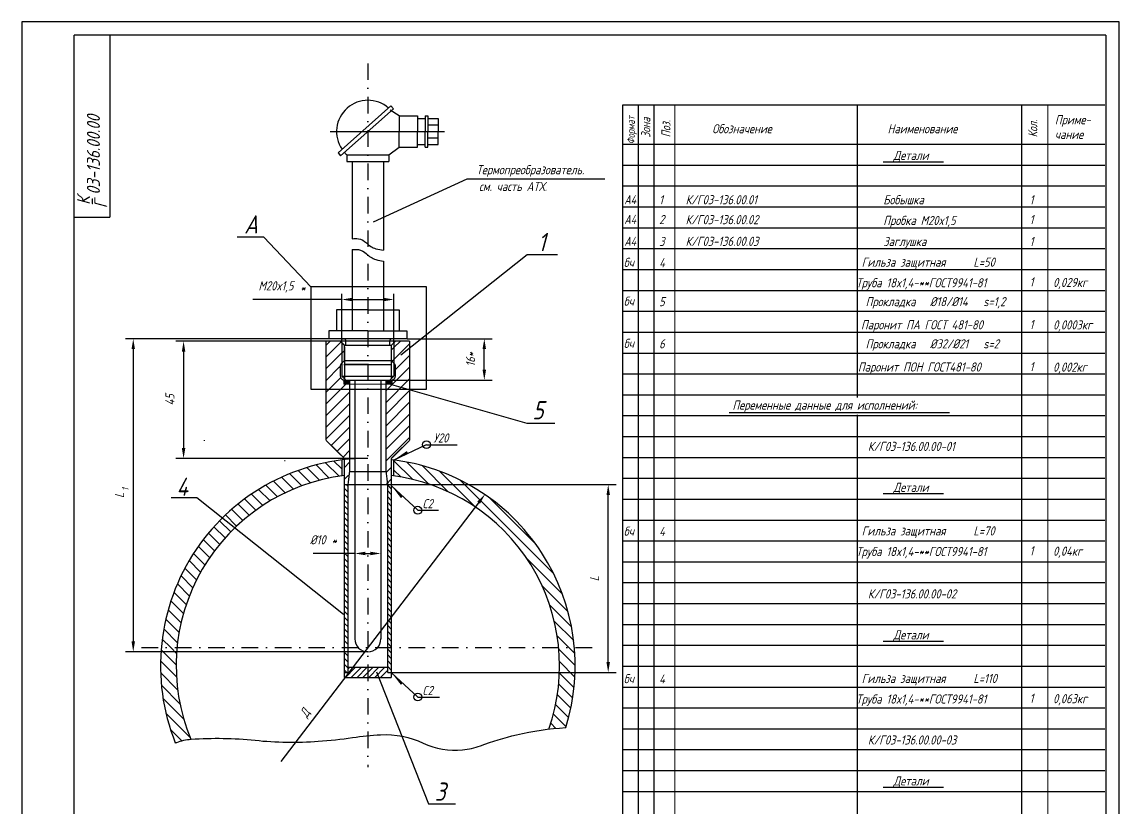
# Model space of a CAD drawing. Extents: x 998 to 2087, y 759 to 1353.
# Drawn here: x 998.4 to 1419, y 1052 to 1353.3 of the extents above; entities that cross this region are included whole.
import ezdxf
from ezdxf.enums import TextEntityAlignment as Align

# ---------------------------------------------------------------- set-up
doc = ezdxf.new("R2010")
doc.units = 0
doc.header["$LTSCALE"] = 0.5
doc.header["$MEASUREMENT"] = 0
doc.linetypes.add('DASHDOT', pattern=[25.4, 12.7, -6.35, 0, -6.35])
doc.layers.get('0').update_dxf_attribs({"linetype": 'CONTINUOUS'})
doc.layers.get('DEFPOINTS').update_dxf_attribs({"linetype": 'CONTINUOUS'})
doc.styles.add('ROMANC', font='ROMANC.shx', dxfattribs={"width": 0.8, "oblique": 15, "height": 3.5})
doc.dimstyles.get("Standard").update_dxf_attribs({"dimtxt": 0.18, "dimasz": 0.18, "dimexe": 0.18, "dimexo": 0.0625, "dimgap": 0.09, "dimtad": 0, "dimtih": 1, "dimtoh": 1, "dimdec": 4, "dimzin": 0, "dimtxsty": 'STANDARD', "dimcen": 0.09, "dimazin": 3, "dimtfac": 1, "dimtdec": 4, "dimtofl": 0, "dimtmove": 0, "dimatfit": 3, "dimtolj": 1, "dimtzin": 0})

# ---------------------------------------------------------------- blocks, each defined once
blk = doc.blocks.new('*X18')
at = {"color": 0}
for p, q in [((961.35, 531.2), (962.68, 532.52)), ((961.35, 531.64), (962.23, 532.52)), ((961.35, 532.09), (961.78, 532.52)), ((962.84, 531.02), (961.35, 532.52)), ((962.4, 531.02), (961.35, 532.07)), ((961.95, 531.02), (961.35, 531.62)), ((961.5, 531.02), (961.35, 531.17)), ((961.62, 531.02), (963.12, 532.52)), ((963.29, 531.02), (961.79, 532.52)), ((962.07, 531.02), (963.55, 532.5)), ((963.55, 531.21), (962.24, 532.52)), ((962.52, 531.02), (963.55, 532.05)), ((963.55, 531.66), (962.69, 532.52)), ((962.97, 531.02), (963.55, 531.6)), ((963.55, 532.11), (963.14, 532.52)), ((963.42, 531.02), (963.55, 531.15))]:
    blk.add_line(p, q, dxfattribs=at)
blk = doc.blocks.new('*X19')
at = {"color": 0}
for p, q in [((977.55, 531.23), (978.84, 532.52)), ((977.55, 531.68), (978.39, 532.52)), ((977.55, 532.13), (977.94, 532.52)), ((979.01, 531.02), (977.55, 532.48)), ((978.56, 531.02), (977.55, 532.03)), ((978.11, 531.02), (977.55, 531.58)), ((977.66, 531.02), (977.55, 531.13)), ((977.79, 531.02), (979.29, 532.52)), ((979.46, 531.02), (977.96, 532.52)), ((978.24, 531.02), (979.75, 532.53)), ((979.75, 531.18), (978.41, 532.52)), ((978.69, 531.02), (979.75, 532.08)), ((979.75, 531.63), (978.86, 532.52)), ((979.14, 531.02), (979.75, 531.64)), ((979.75, 532.08), (979.31, 532.52)), ((979.58, 531.02), (979.75, 531.19)), ((979.75, 532.53), (979.73, 532.55))]:
    blk.add_line(p, q, dxfattribs=at)
blk = doc.blocks.new('*X23')
at = {"color": 0}
for p, q in [((962.95, 491.85), (962.28, 492.52)), ((979.55, 490.97), (978.15, 492.37)), ((962.95, 489.61), (961.55, 491.01)), ((962.95, 487.36), (961.55, 488.76)), ((979.55, 488.72), (978.15, 490.12)), ((962.95, 485.12), (961.55, 486.52)), ((962.95, 482.87), (961.55, 484.27)), ((979.55, 486.48), (978.15, 487.88)), ((979.55, 484.23), (978.15, 485.63)), ((962.95, 480.63), (961.55, 482.03)), ((962.95, 478.38), (961.55, 479.78)), ((979.55, 481.99), (978.15, 483.39)), ((979.55, 479.74), (978.15, 481.14)), ((962.95, 476.14), (961.55, 477.54)), ((962.95, 473.89), (961.55, 475.29)), ((979.55, 477.5), (978.15, 478.9)), ((979.55, 475.25), (978.15, 476.65)), ((962.95, 471.65), (961.55, 473.05)), ((979.55, 473.01), (978.15, 474.41)), ((979.55, 470.76), (978.15, 472.16)), ((962.95, 469.4), (961.55, 470.8)), ((962.95, 467.16), (961.55, 468.56)), ((979.55, 468.52), (978.15, 469.92)), ((979.55, 466.27), (978.15, 467.67)), ((962.95, 464.91), (961.55, 466.31)), ((962.95, 462.67), (961.55, 464.07)), ((979.55, 464.03), (978.15, 465.43)), ((979.55, 461.78), (978.15, 463.18)), ((962.95, 460.42), (961.55, 461.82)), ((962.95, 458.18), (961.55, 459.58)), ((979.55, 459.54), (978.15, 460.94)), ((979.55, 457.29), (978.15, 458.69)), ((962.95, 455.93), (961.55, 457.33)), ((962.95, 453.69), (961.55, 455.09)), ((979.55, 455.05), (978.15, 456.45)), ((962.95, 451.44), (961.55, 452.84)), ((962.95, 449.2), (961.55, 450.6)), ((979.55, 452.8), (978.15, 454.2)), ((979.55, 450.56), (978.15, 451.96)), ((962.95, 446.95), (961.55, 448.35)), ((962.95, 444.71), (961.55, 446.11)), ((979.55, 448.31), (978.15, 449.71)), ((979.55, 446.07), (978.15, 447.47)), ((962.95, 442.46), (961.55, 443.86)), ((979.55, 443.82), (978.15, 445.22)), ((979.44, 441.69), (978.15, 442.98)), ((979.55, 441.58), (979.44, 441.69)), ((962.95, 440.21), (961.55, 441.61)), ((962.95, 437.97), (961.55, 439.37)), ((978.46, 440.42), (978.15, 440.73)), ((979.55, 437.09), (978.15, 438.49)), ((979.55, 439.33), (978.46, 440.42)), ((962.95, 435.72), (961.55, 437.12)), ((962.95, 433.48), (961.55, 434.88)), ((979.55, 434.84), (978.15, 436.24)), ((979.55, 432.6), (978.15, 434)), ((962.95, 431.23), (961.55, 432.63)), ((961.87, 430.07), (961.55, 430.39)), ((979.55, 430.35), (978.15, 431.75)), ((979.55, 428.11), (978.15, 429.51)), ((962.95, 426.74), (961.55, 428.14)), ((962.95, 424.5), (961.55, 425.9)), ((979.55, 425.86), (978.15, 427.26)), ((979.55, 423.61), (978.15, 425.01)), ((962.95, 422.25), (961.55, 423.65)), ((962.44, 420.52), (961.55, 421.41)), ((979.55, 421.37), (978.15, 422.77))]:
    blk.add_line(p, q, dxfattribs=at)
blk = doc.blocks.new('*X24')
at = {"color": 0}
for p, q in [((961.83, 418.52), (965.83, 422.52)), ((962.95, 421.89), (963.58, 422.52)), ((964.07, 418.52), (968.07, 422.52)), ((966.32, 418.52), (970.32, 422.52)), ((970.55, 420.51), (972.56, 422.52)), ((970.81, 418.52), (974.81, 422.52)), ((973.05, 418.52), (977.05, 422.52)), ((975.3, 418.52), (978.15, 421.37)), ((961.55, 420.49), (961.58, 420.52)), ((968.56, 418.52), (970.55, 420.51))]:
    blk.add_line(p, q, dxfattribs=at)
blk = doc.blocks.new('*D27')
at = {"color": 0, "linetype": 'BYBLOCK'}
for p, q in [((1142.72, 1220.32), (1175.3, 1220.32)), ((1172.3, 1208.43), (1172.3, 1216.32)), ((1136.92, 1204.43), (1175.3, 1204.43))]:
    blk.add_line(p, q, dxfattribs=at)
for points in [[(1171.63, 1216.32), (1172.97, 1216.32), (1172.3, 1220.32)], [(1171.63, 1208.43), (1172.97, 1208.43), (1172.3, 1204.43)]]:
    blk.add_solid(points, dxfattribs=at)
at = {"layer": 'DEFPOINTS', "color": 0, "linetype": 'BYBLOCK'}
for p in [(1142.66, 1220.32), (1172.3, 1220.32), (1136.86, 1204.43)]:
    blk.add_point(p, dxfattribs=at)
at = {"color": 0, "linetype": 'BYBLOCK', "style": 'ROMANC', "oblique": 15, "width": 0.8}
blk.add_text('16*', height=3.5, rotation=90, dxfattribs=at).set_placement((1168.8, 1212.38), align=Align.CENTER)
blk = doc.blocks.new('*D25')
at = {"color": 0, "linetype": 'BYBLOCK'}
for p, q in [((1136.72, 1164.4), (1222.8, 1164.4)), ((1219.8, 1096.4), (1219.8, 1160.4)), ((1135.32, 1092.4), (1222.8, 1092.4))]:
    blk.add_line(p, q, dxfattribs=at)
for points in [[(1219.14, 1160.4), (1220.47, 1160.4), (1219.8, 1164.4)], [(1219.14, 1096.4), (1220.47, 1096.4), (1219.8, 1092.4)]]:
    blk.add_solid(points, dxfattribs=at)
at = {"layer": 'DEFPOINTS', "color": 0, "linetype": 'BYBLOCK'}
for p in [(1136.66, 1164.4), (1219.8, 1164.4), (1135.26, 1092.4)]:
    blk.add_point(p, dxfattribs=at)
at = {"color": 0, "linetype": 'BYBLOCK', "style": 'ROMANC', "oblique": 15, "width": 0.8}
blk.add_text('L', height=3.5, rotation=90, dxfattribs=at).set_placement((1216.3, 1128.4), align=Align.CENTER)
blk = doc.blocks.new('*X0')
at = {"color": 0}
for p, q in [((954.8, 854.72), (949.04, 860.48)), ((954.95, 859.06), (952.71, 861.3)), ((1107.8, 854.39), (1101.52, 860.66)), ((1107.66, 859.02), (1105.38, 861.3)), ((954.92, 850.11), (948.82, 856.21)), ((1107.68, 850.01), (1101.78, 855.91)), ((955.37, 845.17), (948.84, 851.7)), ((1107.35, 845.86), (1101.75, 851.46)), ((956.24, 839.81), (949.14, 846.91)), ((1106.83, 841.89), (1101.46, 847.25)), ((957.7, 833.86), (949.79, 841.77)), ((1106.13, 838.09), (1100.97, 843.26)), ((1105.28, 834.45), (1100.28, 839.45)), ((960.05, 827.02), (950.89, 836.18)), ((1104.29, 830.95), (1099.44, 835.81)), ((956.97, 825.61), (952.62, 829.96)), ((1100.41, 830.35), (1098.44, 832.32))]:
    blk.add_line(p, q, dxfattribs=at)
blk = doc.blocks.new('*D20')
at = {"color": 0, "linetype": 'BYBLOCK'}
for p, q in [((932.13, 548.44), (877.61, 548.44)), ((880.61, 544.44), (880.61, 432.44)), ((893.74, 428.44), (877.61, 428.44))]:
    blk.add_line(p, q, dxfattribs=at)
for points in [[(879.94, 544.44), (881.27, 544.44), (880.61, 548.44)], [(879.94, 432.44), (881.27, 432.44), (880.61, 428.44)]]:
    blk.add_solid(points, dxfattribs=at)
at = {"layer": 'DEFPOINTS', "color": 0, "linetype": 'BYBLOCK'}
for p in [(932.2, 548.44), (880.61, 428.44), (893.8, 428.44)]:
    blk.add_point(p, dxfattribs=at)
at = {"color": 0, "linetype": 'BYBLOCK', "style": 'ROMANC', "oblique": 15, "width": 0.8}
blk.add_text('L', height=3.5, rotation=90, dxfattribs=at).set_placement((877.11, 488.44), align=Align.CENTER)
blk = doc.blocks.new('*D26')
at = {"color": 0, "linetype": 'BYBLOCK'}
for p, q in [((1122.66, 1164.34), (1122.66, 1135.02)), ((1132.66, 1164.34), (1132.66, 1135.02)), ((1126.66, 1138.02), (1128.66, 1138.02))]:
    blk.add_line(p, q, dxfattribs=at)
for points in [[(1126.66, 1138.69), (1126.66, 1137.36), (1122.66, 1138.02)], [(1128.66, 1138.69), (1128.66, 1137.36), (1132.66, 1138.02)]]:
    blk.add_solid(points, dxfattribs=at)
at = {"layer": 'DEFPOINTS', "color": 0, "linetype": 'BYBLOCK'}
for p in [(1122.66, 1164.4), (1132.66, 1164.4), (1132.66, 1138.02)]:
    blk.add_point(p, dxfattribs=at)
at = {"color": 0, "linetype": 'BYBLOCK', "style": 'ROMANC', "oblique": 15, "width": 0.8}
blk.add_text('%%C10', height=3.5, dxfattribs=at).set_placement((1108.46, 1141.52), align=Align.CENTER)

msp = doc.modelspace()

# ---------------------------------------------------------------- linework, layer by layer
for p, q in [((998.35376, 1353.26971), (998.35376, 759.26971)), ((1418.95376, 1353.26971), (998.35376, 1353.26971)), ((1418.95376, 759.26971), (1418.95376, 1353.26971)), ((1032.55376, 1348.26971), (1018.35376, 1348.26971)), ((1119.52959, 1303.13174), (1139.81568, 1321.08767)), ((1139.81568, 1321.08767), (1140.85922, 1320.00815)), ((1120.52378, 1302.00853), (1140.85922, 1320.00815)), ((1142.96681, 1317.25203), (1139.56681, 1319.45203)), ((1142.96681, 1317.25203), (1142.96681, 1311.25203)), ((1142.96681, 1317.25203), (1142.96681, 1311.25203)), ((1142.96681, 1317.25203), (1149.96681, 1317.25203)), ((1149.96681, 1317.25203), (1149.96681, 1311.25203)), ((1152.96681, 1317.25203), (1152.96681, 1311.25203)), ((1152.96681, 1317.25203), (1153.96681, 1317.25203)), ((1153.96681, 1317.25203), (1153.96681, 1311.25203)), ((1149.96681, 1316.25203), (1152.96681, 1316.25203)), ((1153.96681, 1316.25203), (1157.96681, 1316.25203)), ((1157.96681, 1313.75203), (1153.96681, 1313.75203)), ((1157.96681, 1316.25203), (1157.96681, 1311.25203)), ((1116.4569, 1311.25203), (1160.28748, 1311.25203)), ((1142.96681, 1305.25203), (1142.96681, 1311.25203)), ((1142.96681, 1305.25203), (1142.96681, 1311.25203)), ((1142.96681, 1305.25203), (1142.96681, 1311.25203)), ((1142.96681, 1305.25203), (1142.96681, 1311.25203)), ((1149.96681, 1305.25203), (1149.96681, 1311.25203)), ((1149.96681, 1305.25203), (1149.96681, 1311.25203)), ((1152.96681, 1305.25203), (1152.96681, 1311.25203)), ((1152.96681, 1305.25203), (1152.96681, 1311.25203)), ((1153.96681, 1305.25203), (1153.96681, 1311.25203)), ((1153.96681, 1305.25203), (1153.96681, 1311.25203)), ((1157.96681, 1308.75203), (1153.96681, 1308.75203)), ((1157.96681, 1308.75203), (1153.96681, 1308.75203)), ((1157.96681, 1306.25203), (1157.96681, 1311.25203)), ((1157.96681, 1306.25203), (1157.96681, 1311.25203)), ((1138.96681, 1302.30775), (1142.96681, 1305.25203)), ((1142.96681, 1305.25203), (1149.96681, 1305.25203)), ((1142.96681, 1305.25203), (1149.96681, 1305.25203)), ((1149.96681, 1306.25203), (1152.96681, 1306.25203)), ((1149.96681, 1306.25203), (1152.96681, 1306.25203)), ((1152.96681, 1305.25203), (1153.96681, 1305.25203)), ((1152.96681, 1305.25203), (1153.96681, 1305.25203)), ((1153.96681, 1306.25203), (1157.96681, 1306.25203)), ((1153.96681, 1306.25203), (1157.96681, 1306.25203)), ((1228.65376, 1306.41283), (1413.55376, 1306.41283)), ((1119.55211, 1303.15167), (1120.52378, 1302.00853)), ((1122.96681, 1302.30775), (1122.96681, 1299.80775)), ((1122.96681, 1302.30775), (1138.96681, 1302.30775)), ((1122.96681, 1299.80775), (1138.96681, 1299.80775)), ((1124.96681, 1299.80775), (1124.96681, 1270.20106)), ((1136.96681, 1299.80775), (1136.96681, 1265.80805)), ((1138.96681, 1302.30775), (1138.96681, 1299.80775)), ((1328.47376, 1299.7132), (1351.59376, 1299.7132)), ((1228.65376, 1298.41283), (1413.55376, 1298.41283)), ((1133.17325, 1276.65734), (1169.06506, 1293.12116)), ((1169.06506, 1293.12116), (1221.78032, 1293.12116)), ((1228.65376, 1290.41283), (1413.55376, 1290.41283)), ((1228.65376, 1282.41283), (1413.55376, 1282.41283)), ((1091.125, 1270.78481), (1080.90716, 1270.78481)), ((1109.15699, 1251.82884), (1091.125, 1270.78481)), ((1228.65376, 1274.41283), (1413.55376, 1274.41283)), ((1124.96681, 1266.03412), (1124.96681, 1234.89277)), ((1228.65376, 1266.41283), (1413.55376, 1266.41283)), ((1143.66681, 1225.72659), (1192.06681, 1264.12659)), ((1192.06681, 1264.12659), (1203.66681, 1264.12659)), ((1136.96681, 1261.64111), (1136.96681, 1234.89277)), ((1228.65376, 1258.41283), (1413.55376, 1258.41283)), ((1153.41503, 1251.82884), (1109.15699, 1251.82884)), ((1109.15699, 1251.82884), (1109.15699, 1212.58716)), ((1153.41503, 1212.58716), (1153.41503, 1251.82884)), ((1228.65376, 1250.41283), (1413.55376, 1250.41283)), ((1120.96681, 1246.90468), (1086.818, 1246.90468)), ((1120.96681, 1230.37305), (1120.96681, 1249.14829)), ((1140.96681, 1230.37305), (1140.96681, 1249.14829)), ((1130.96681, 1242.89277), (1118.96681, 1242.89277)), ((1130.96681, 1242.89277), (1118.96681, 1242.89277)), ((1124.96681, 1242.89277), (1124.96681, 1234.89277)), ((1124.96681, 1242.89277), (1124.96681, 1234.89277)), ((1130.96681, 1242.89277), (1142.96681, 1242.89277)), ((1136.96681, 1242.89277), (1136.96681, 1234.89277)), ((1228.65376, 1242.41283), (1413.55376, 1242.41283)), ((1130.96681, 1234.89277), (1115.96681, 1234.89277)), ((1130.96681, 1234.89277), (1115.96681, 1234.89277)), ((1130.96681, 1234.89277), (1145.96681, 1234.89277)), ((1228.65376, 1234.41283), (1413.55376, 1234.41283)), ((1115.96681, 1231.89555), (1092.61187, 1231.89555)), ((1145.96681, 1231.89555), (1115.96681, 1231.89555)), ((1120.96681, 1231.89555), (1121.5787, 1231.89555)), ((1120.96681, 1230.37305), (1120.96681, 1222.47305)), ((1120.96681, 1228.79555), (1120.96681, 1218.96576)), ((1121.96681, 1228.78817), (1121.96681, 1216.57698)), ((1122.5787, 1229.60374), (1122.5787, 1230.89555)), ((1139.35492, 1229.60374), (1139.35492, 1230.89555)), ((1139.96681, 1228.78817), (1139.96681, 1216.58081)), ((1140.96681, 1230.37305), (1140.96681, 1222.47305)), ((1140.96681, 1229.39555), (1140.96681, 1217.57305)), ((1228.65376, 1226.41283), (1413.55376, 1226.41283)), ((1130.96681, 1221.97305), (1121.86681, 1221.97305)), ((1130.96681, 1221.97305), (1140.06681, 1221.97305)), ((1120.96681, 1217.59863), (1120.96681, 1217.57305)), ((1120.96681, 1217.57305), (1140.96681, 1217.57305)), ((1120.96681, 1217.57305), (1122.57312, 1215.97305)), ((1122.57312, 1215.97305), (1139.35429, 1215.97305)), ((1140.96681, 1217.57305), (1139.35429, 1215.97305)), ((1228.65376, 1218.41283), (1413.55376, 1218.41283)), ((1109.15699, 1212.58716), (1153.41503, 1212.58716)), ((1139.08655, 1214.59766), (1191.86848, 1199.52728)), ((1228.65376, 1210.41283), (1413.55376, 1210.41283)), ((1269.45977, 1203.66008), (1353.94179, 1203.66008)), ((1191.86848, 1199.52728), (1202.64031, 1199.52728)), ((1228.65376, 1202.41283), (1413.55376, 1202.41283)), ((1141.01494, 1185.45988), (1153.4497, 1191.30094)), ((1153.44973, 1191.25976), (1165.22372, 1191.25976)), ((1228.65376, 1194.41283), (1413.55376, 1194.41283)), ((1228.65376, 1186.41283), (1413.55376, 1186.41283)), ((1099.2328, 1185.03774), (1099.04595, 1185.03774)), ((1120.96681, 1185.39515), (1120.96681, 1179.34314)), ((1121.96681, 1175.97305), (1121.96681, 1186.02273)), ((1140.96681, 1179.34314), (1140.96681, 1185.39515)), ((1228.65376, 1178.41283), (1413.55376, 1178.41283)), ((1140.04114, 1175.50382), (1150.11135, 1166.15865)), ((1065.43397, 1170.88106), (1055.61569, 1170.88106)), ((1121.6887, 1126.14942), (1065.43397, 1170.88106)), ((1228.65376, 1170.41283), (1413.55376, 1170.41283)), ((1328.47376, 1172.5225), (1351.59376, 1172.5225)), ((1173.43661, 1169.04947), (1097.62385, 1069.93568)), ((1150.11135, 1166.15865), (1158.09301, 1166.15865)), ((1228.65376, 1162.41283), (1413.55376, 1162.41283)), ((1228.65376, 1154.41283), (1413.55376, 1154.41283)), ((1125.96681, 1149.59477), (1110.014, 1149.59477)), ((1228.65376, 1146.41283), (1413.55376, 1146.41283)), ((1228.65376, 1138.41283), (1413.55376, 1138.41283)), ((1228.65376, 1130.41283), (1413.55376, 1130.41283)), ((1228.65376, 1122.41283), (1413.55376, 1122.41283)), ((1328.47376, 1115.99643), (1351.59376, 1115.99643)), ((1130.96681, 1111.89555), (1054.21926, 1111.89555)), ((1228.65376, 1114.41283), (1413.55376, 1114.41283)), ((1228.65376, 1106.41283), (1413.55376, 1106.41283)), ((1134.23923, 1104.26094), (1154.1671, 1053.66752)), ((1140.04114, 1103.9178), (1150.11135, 1094.57264)), ((1228.65376, 1098.41283), (1413.55376, 1098.41283)), ((1150.11135, 1094.57264), (1158.37792, 1094.57264)), ((1228.65376, 1090.41283), (1413.55376, 1090.41283)), ((1228.65376, 1082.41283), (1413.55376, 1082.41283)), ((1228.65376, 1074.41283), (1413.55376, 1074.41283)), ((1228.65376, 1066.41283), (1413.55376, 1066.41283)), ((1328.47376, 1060.02073), (1351.59376, 1060.02073)), ((1228.65376, 1058.41283), (1413.55376, 1058.41283)), ((1154.1671, 1053.66752), (1164.60257, 1053.66752))]:
    msp.add_line(p, q)
at = {"linetype": 'DASHDOT'}
for p, q in [((1130.96681, 1337.39813), (1130.96681, 1067.73447)), ((1044.16681, 1113.52659), (1218.46681, 1113.52659))]:
    msp.add_line(p, q, dxfattribs=at)
at = {"color": 0, "linetype": 'BYBLOCK'}
for p, q in [((1124.96681, 1246.90468), (1136.96681, 1246.90468)), ((1114.90431, 1230.97305), (1057.32239, 1230.97305)), ((1120.96681, 1229.39555), (1120.96681, 1217.57305)), ((1060.32239, 1226.97305), (1060.32239, 1190.02659)), ((1140.96681, 1227.73305), (1140.96681, 1217.97777)), ((1130.90431, 1186.02659), (1057.32239, 1186.02659)), ((1118.96681, 1178.93447), (1118.96681, 1178.92162)), ((1142.96681, 1178.93447), (1142.96681, 1178.92162))]:
    msp.add_line(p, q, dxfattribs=at)
at = {"linetype": 'CONTINUOUS'}
for p, q in [((1118.96681, 1242.89277), (1118.96681, 1234.89277)), ((1118.96681, 1242.89277), (1118.96681, 1234.89277)), ((1142.96681, 1242.89277), (1142.96681, 1234.89277)), ((1115.96681, 1234.89277), (1115.96681, 1231.89277)), ((1115.96681, 1234.89277), (1115.96681, 1231.89277)), ((1145.96681, 1234.89277), (1145.96681, 1231.89277)), ((1125.96681, 1215.97305), (1125.96681, 1116.89555)), ((1135.96681, 1215.97305), (1135.96681, 1116.89555)), ((1123.96681, 1214.47305), (1123.96681, 1180.97305)), ((1068.23392, 1192.99866), (1068.23392, 1192.80467))]:
    msp.add_line(p, q, dxfattribs=at)
at = {"color": 0}
for p, q in [((1114.96681, 1229.40039), (1116.53946, 1230.97305)), ((1114.96681, 1224.91027), (1120.6982, 1230.64166)), ((1139.96681, 1227.45963), (1140.96681, 1228.45963)), ((1140.96681, 1230.36985), (1141.57001, 1230.97305)), ((1140.96681, 1228.45963), (1143.48023, 1230.97305)), ((1140.96681, 1223.9695), (1146.96681, 1229.9695)), ((1115.52444, 1220.97777), (1120.96681, 1226.42014)), ((1120.96681, 1226.42014), (1121.96681, 1227.42014)), ((1140.21858, 1223.22127), (1140.96681, 1223.9695)), ((1141.46681, 1219.97937), (1146.96681, 1225.47937)), ((1114.96681, 1215.93001), (1120.01457, 1220.97777)), ((1114.96681, 1220.42014), (1115.52444, 1220.97777)), ((1120.01457, 1220.97777), (1120.46681, 1221.43001)), ((1137.96681, 1211.98924), (1146.96681, 1220.98924)), ((1114.96681, 1211.43988), (1120.5605, 1217.03357)), ((1121.96681, 1215.89946), (1121.88258, 1215.98369)), ((1121.96681, 1215.89946), (1121.88258, 1215.98369)), ((1137.96681, 1207.49911), (1146.96681, 1216.49911)), ((1139.96681, 1215.89946), (1140.05104, 1215.98369)), ((1139.96681, 1215.89946), (1140.05104, 1215.98369)), ((1114.96681, 1206.94975), (1122.4901, 1214.47305)), ((1114.96681, 1202.45963), (1123.96681, 1211.45963)), ((1137.96681, 1203.00898), (1146.96681, 1212.00898)), ((1137.96681, 1198.51886), (1146.96681, 1207.51886)), ((1114.96681, 1197.9695), (1123.96681, 1206.9695)), ((1137.96681, 1194.02873), (1146.96681, 1203.02873)), ((1114.96681, 1193.47937), (1123.96681, 1202.47937)), ((1116.94047, 1190.9629), (1123.96681, 1197.98924)), ((1137.96681, 1189.5386), (1146.96681, 1198.5386)), ((1119.20494, 1188.73725), (1123.96681, 1193.49911)), ((1137.96681, 1185.04847), (1146.96681, 1194.04847)), ((1121.46942, 1186.51159), (1123.96681, 1189.00898)), ((1112.47595, 1177.66265), (1107.61803, 1182.52057)), ((1116.11772, 1178.511), (1111.11945, 1183.50927)), ((1119.92621, 1179.19264), (1114.76144, 1184.35741)), ((1120.96681, 1181.97164), (1117.9798, 1184.95865)), ((1121.96681, 1182.51886), (1123.96681, 1184.51886)), ((1137.96681, 1180.55834), (1139.96681, 1182.55834)), ((1148.04457, 1178.01505), (1140.96681, 1185.09281)), ((1154.33782, 1176.21193), (1145.94733, 1184.60241)), ((1161.78743, 1173.25244), (1151.78837, 1183.25151)), ((1102.41422, 1174.25399), (1097.8621, 1178.80611)), ((1105.63501, 1175.52333), (1100.99707, 1180.16126)), ((1108.98571, 1176.66275), (1104.24673, 1181.40174)), ((1121.96681, 1178.02873), (1123.58613, 1179.64805)), ((1137.96681, 1176.06822), (1139.96681, 1178.06822)), ((1143.58549, 1178.93528), (1140.96681, 1181.55397)), ((1172.0726, 1167.45741), (1158.3788, 1181.1512)), ((1202.20624, 1141.81389), (1166.25411, 1177.76602)), ((1093.46085, 1169.73698), (1089.09293, 1174.1049)), ((1096.33284, 1171.35512), (1091.91432, 1175.77364)), ((1099.3156, 1172.86249), (1094.83609, 1177.34199)), ((1088.03366, 1166.18391), (1083.73932, 1170.47825)), ((1090.69554, 1168.01216), (1086.36876, 1172.33893)), ((1195.36002, 1153.15024), (1177.59046, 1170.9198)), ((1083.01085, 1162.22646), (1078.75728, 1166.48003)), ((1085.47272, 1164.25473), (1081.20264, 1168.5248)), ((1078.37997, 1157.87709), (1074.13705, 1162.12001)), ((1080.64682, 1160.10036), (1076.40226, 1164.34493)), ((1074.13781, 1153.13899), (1069.8761, 1157.4007)), ((1076.21015, 1155.55677), (1071.96155, 1159.80538)), ((1072.16393, 1150.62275), (1067.88147, 1154.9052)), ((1068.51841, 1145.28801), (1064.17009, 1149.63632)), ((1070.29006, 1148.00649), (1065.97889, 1152.31765)), ((1066.85188, 1142.46441), (1062.45732, 1146.85897)), ((1205.59142, 1133.93858), (1191.89762, 1147.63238)), ((1063.84992, 1136.48611), (1059.33195, 1141.00408)), ((1065.29418, 1139.53198), (1060.84343, 1143.98273)), ((1062.52482, 1133.32108), (1057.9272, 1137.91871)), ((1207.69172, 1127.34815), (1197.69266, 1137.34722)), ((1061.32596, 1130.02982), (1056.63441, 1134.72136)), ((1059.34394, 1123.03158), (1054.41165, 1127.96387)), ((1060.26205, 1126.6036), (1055.45998, 1131.40567)), ((1209.04263, 1121.50712), (1200.65214, 1129.8976)), ((1058.58527, 1119.30012), (1053.49892, 1124.38648)), ((1209.87839, 1116.18123), (1202.45527, 1123.60435)), ((1058.00341, 1115.39185), (1052.73352, 1120.66174)), ((1055.37855, 1113.52659), (1052.13014, 1116.775)), ((1208.0429, 1113.52659), (1203.56509, 1118.00441))]:
    msp.add_line(p, q, dxfattribs=at)
for points, const_width in [([(1018.35376, 1348.26971), (1018.35376, 764.26971)], 0.5), ([(1018.35376, 1348.26971), (1018.35376, 1278.36971)], 0.5), ([(1413.95376, 1348.26971), (1018.35376, 1348.26971)], 0.5), ([(1032.15376, 1278.36971), (1032.15376, 1348.26971)], 0.5), ([(1413.95376, 764.26971), (1413.95376, 1348.26971)], 0.5), ([(1228.55376, 1321.41283), (1413.55376, 1321.41283)], 0.5), ([(1228.60376, 1321.41283), (1413.55376, 1321.41283)], 0.5), ([(1228.60376, 1321.41283), (1413.55376, 1321.41283)], 0.5), ([(1228.65376, 850.41283), (1228.65376, 1321.41283)], 0.5), ([(1228.65376, 1170.41283), (1228.65376, 1321.41283)], 0.5), ([(1234.65376, 850.41283), (1234.65376, 1321.41283)], 0.5), ([(1240.65376, 850.41283), (1240.65376, 1321.41283)], 0.5), ([(1248.65376, 850.41283), (1248.65376, 1321.41283)], 0.5), ([(1318.65376, 1209.26145), (1318.65376, 1321.41283)], 0.5), ([(1381.65376, 850.41283), (1381.65376, 1321.41283)], 0.5), ([(1391.65376, 850.41283), (1391.65376, 1321.41283)], 0.5), ([(1228.65376, 1306.41283), (1413.55376, 1306.41283)], 0.5), ([(1018.35376, 1278.36971), (1032.15376, 1278.36971)], 0.5), ([(1114.96681, 1230.97305), (1146.96681, 1230.97305)], 0.5), ([(1114.96681, 1230.97305), (1114.96681, 1192.90273)], 0.5), ([(1114.96681, 1230.97305), (1114.96681, 1195.42901)], 0.25), ([(1130.96681, 1230.97305), (1114.96681, 1230.97305)], 0.25), ([(1121.96681, 1229.37305), (1120.36681, 1230.97305)], 0.5), ([(1121.96681, 1229.37305), (1121.96681, 1223.47305)], 0.5), ([(1130.96681, 1229.37305), (1121.96681, 1229.37305)], 0.5), ([(1130.96681, 1229.37305), (1139.96681, 1229.37305)], 0.5), ([(1139.96681, 1229.37305), (1141.56681, 1230.97305)], 0.5), ([(1139.96681, 1229.37305), (1139.96681, 1223.47305)], 0.5), ([(1146.96681, 1230.97305), (1146.96681, 1197.00579)], 0.5), ([(1120.46681, 1221.55884), (1120.46681, 1217.57305)], 0.5), ([(1120.46681, 1221.55884), (1120.46681, 1217.57305)], 0.25), ([(1120.7597, 1222.26594), (1121.96681, 1223.47305)], 0.5), ([(1120.7597, 1222.26594), (1121.96681, 1223.47305)], 0.25), ([(1130.96681, 1221.97305), (1121.71681, 1221.97305)], 0.5), ([(1139.96681, 1223.47305), (1121.96681, 1223.47305)], 0.5), ([(1121.96681, 1223.47305), (1130.96681, 1223.47305)], 0.25), ([(1130.96681, 1221.97305), (1140.21681, 1221.97305)], 0.5), ([(1141.17392, 1222.26594), (1139.96681, 1223.47305)], 0.5), ([(1141.46681, 1221.55884), (1141.46681, 1217.57305)], 0.5), ([(1130.96681, 1215.97305), (1122.06681, 1215.97305)], 0.5), ([(1130.96681, 1215.97305), (1139.86681, 1215.97305)], 0.5), ([(1130.96681, 1214.47305), (1121.76681, 1214.47305)], 0.5), ([(1130.96681, 1214.47305), (1140.16681, 1214.47305)], 0.5), ([(1318.65376, 850.41283), (1318.65376, 1202.73584)], 0.5), ([(1146.96681, 1197.00579), (1146.96681, 1192.90273)], 0.5), ([(1121.96681, 1186.02273), (1114.96681, 1192.90273)], 0.5), ([(1139.96681, 1186.02273), (1146.96681, 1192.90273)], 0.5), ([(1121.96681, 1186.02273), (1121.96681, 1175.97305)], 0.5), ([(1139.96681, 1175.97305), (1139.96681, 1186.02273)], 0.5), ([(1123.36681, 1175.97305), (1123.96681, 1180.97305)], 0.5), ([(1123.96681, 1180.97305), (1138.26841, 1180.97305)], 0.5), ([(1138.56681, 1175.97305), (1137.96681, 1180.97305)], 0.5), ([(1139.96681, 1175.97305), (1121.96681, 1175.97305)], 0.5), ([(1121.96681, 1175.97305), (1130.96681, 1175.97305)], 0.25), ([(1138.56681, 1105.97305), (1123.36681, 1105.97305)], 0.5), ([(1123.36681, 1103.97305), (1121.96681, 1103.97305)], 0.5), ([(1139.96681, 1101.97305), (1121.96681, 1101.97305)], 0.5), ([(1139.96681, 1103.97305), (1138.56681, 1103.97305)], 0.5)]:
    msp.add_lwpolyline(points, dxfattribs=dict(const_width=const_width))
for points, format in [([(1124.96681, 1270.20106, -0.083296893), (1127.36681, 1270.18582, -0.155018145), (1130.39582, 1268.60832, 0.122273823), (1134.06681, 1266.38582, 0.052246912), (1136.96681, 1265.80805, 0.129701423)], "xyb"), ([(1124.96681, 1266.03412, -0.083296893), (1127.36681, 1266.01888, -0.155018145), (1130.39582, 1264.44138, 0.122273823), (1134.06681, 1262.21888, 0.052246912), (1136.96681, 1261.64111, 0.129701423)], "xyb"), ([(1141.01494, 1185.45988, 0, 1, 0), (1146.12835, 1188.40317, 1, 1, 0)], "xyseb"), ([(1140.04114, 1175.50382, 0, 1, 0), (1144.01762, 1171.1452, 1, 1, 0)], "xyseb"), ([(1140.04114, 1103.9178, 0, 1, 0), (1144.01762, 1099.55918, 1, 1, 0)], "xyseb"), ([(1057.15751, 1076.98954, -0.001106153), (1057.69794, 1077.20141, -0.075648391), (1063.16681, 1078.42659, -0.043210661), (1087.73418, 1078.00923, 0.043810693), (1111.96681, 1077.62659, 0.018038873), (1125.11255, 1079.04989, -0.022072396), (1135.86681, 1080.12659, -0.125367983), (1152.21715, 1076.91786, 0.137206865), (1167.26681, 1074.32659, 0.063629134), (1174.12896, 1075.92817, -0.030910307), (1187.96681, 1080.12659, -0.044953409), (1206.85778, 1082.84516, -0.045187252)], "xyb")]:
    msp.add_lwpolyline(points, format=format)
for points, const_width in [([(1120.7597, 1222.26594, 0.198912367), (1120.46681, 1221.55884, 0.198912367)], 0.5), ([(1120.7597, 1222.26594, 0.198912367), (1120.46681, 1221.55884, 0.198912367)], 0.25), ([(1141.17392, 1222.26594, -0.198912367), (1141.46681, 1221.55884, -0.198912367)], 0.5), ([(1120.46681, 1217.57305, 0.414213562), (1122.06681, 1215.97305, 0.414213562)], 0.5), ([(1120.46681, 1217.57305, 0.414213562), (1122.06681, 1215.97305, 0.414213562)], 0.25), ([(1141.46681, 1217.57305, -0.414213562), (1139.86681, 1215.97305, -0.414213562)], 0.5)]:
    msp.add_lwpolyline(points, format="xyb", dxfattribs=dict(const_width=const_width))
at = {"linetype": 'CONTINUOUS', "const_width": 0.5}
for points in [[(1121.76681, 1216.00143), (1121.76681, 1214.47305)], [(1123.96681, 1215.97305), (1123.96681, 1180.97305)], [(1137.96681, 1215.97305), (1137.96681, 1180.97305)], [(1140.16681, 1216.00143), (1140.16681, 1214.47305)], [(1121.96681, 1175.97305), (1121.96681, 1101.97305)], [(1123.36681, 1175.97305), (1123.36681, 1103.97305)], [(1138.56681, 1175.97305), (1138.56681, 1103.97305)], [(1139.96681, 1175.97305), (1139.96681, 1101.97305)]]:
    msp.add_lwpolyline(points, dxfattribs=at)
for centre in [(1153.4497, 1191.30094), (1150.11135, 1166.15865), (1150.11135, 1094.57264)]:
    msp.add_circle(centre, 1.5)
for centre, radius, start, end in [((1130.96681, 1311.25203), 12, 48.693926, 214.3324144), ((1130.96681, 1311.25203), 12, 221.5131702, 228.1896851), ((1121.5787, 1230.89555), 1, 0, 90), ((1122.0787, 1229.60374), 0.5, 314.7878505, 0), ((1140.35492, 1230.89555), 1, 90, 180), ((1139.85492, 1229.60374), 0.5, 180, 225.2121495), ((1130.96681, 1106.52659), 79.5, 90, 201.8103276), ((1130.96681, 1106.52659), 79.5, 342.6697072, 83.4997501), ((1130.96681, 1106.52659), 73.5, 97.0334613, 202.4839422), ((1130.96681, 1106.52659), 73.5, 340.7544084, 82.9665387), ((1130.96681, 1116.89555), 5, 180, 0)]:
    msp.add_arc(centre, radius, start, end)
at = {"color": 0, "linetype": 'BYBLOCK'}
for points in [[(1124.96681, 1247.57134), (1124.96681, 1246.23801), (1120.96681, 1246.90468)], [(1136.96681, 1247.57134), (1136.96681, 1246.23801), (1140.96681, 1246.90468)], [(1059.65572, 1226.97305), (1060.98905, 1226.97305), (1060.32239, 1230.97305)], [(1059.65572, 1190.02659), (1060.98905, 1190.02659), (1060.32239, 1186.02659)]]:
    msp.add_solid(points, dxfattribs=at)
msp.add_solid([(1172.90709, 1169.4545), (1173.96613, 1168.64443), (1175.86681, 1172.22659)])
at = {"layer": 'DEFPOINTS', "color": 0, "linetype": 'BYBLOCK'}
for p in [(1130.96681, 1323.25203), (1114.96681, 1230.97305), (1114.96681, 1230.97305), (1114.96681, 1230.97305), (1114.96681, 1230.97305), (1120.64141, 1230.18294), (1120.96681, 1227.79555), (1140.96681, 1227.79555), (1120.46681, 1221.55884), (1140.96681, 1220.97777), (1141.39069, 1221.94152), (1121.88258, 1215.98369), (1122.06681, 1215.97305), (1122.06681, 1215.97305), (1122.06681, 1215.97305), (1139.86681, 1215.97305), (1121.96681, 1214.47305), (1060.32239, 1186.02659), (1130.96681, 1186.02659), (1118.96681, 1178.96572), (1142.96681, 1178.96572), (1121.96681, 1175.97305), (1121.96681, 1175.97305), (1121.96681, 1175.97305), (1139.96681, 1176.02659), (1139.96681, 1175.97305)]:
    msp.add_point(p, dxfattribs=at)

# ---------------------------------------------------------------- block references
for name, p in [('*X18', (160.41676, 683.452)), ('*X19', (160.41676, 683.452)), ('*X23', (160.41676, 683.452)), ('*X0', (102.66681, 252.22659)), ('*X24', (160.41676, 683.452))]:
    msp.add_blockref(name, p)

# ---------------------------------------------------------------- texts
at = {"style": 'ROMANC', "oblique": 15}
for s, height, rotation, width, p in [('03-136.00.00', 5, 90, 0.8, (1028.25376, 1287.06971)), ('Формат', 3, 90, 0.75, (1233.32376, 1306.38283)), ('Зона', 3.5, 90, 0.75, (1239.24376, 1308.92283)), ('Поз.', 3.5, 90, 0.75, (1246.97376, 1309.04283)), ('Кол.', 3.5, 90, 0.75, (1387.61376, 1309.04283)), ('К', 5, 90, 0.8, (1024.45376, 1283.16971)), ('-', 5, 90, 0.8, (1027.35376, 1282.56971)), ('Г', 5, 90, 0.8, (1031.05376, 1281.86971)), ('1', 2.5, 90, 0.8, (1039.23149, 1173.56624)), ('Д', 3.5, 57.6193223, 0.8, (1107.57485, 1086.42102))]:
    msp.add_text(s, height=height, rotation=rotation, dxfattribs=dict(at, width=width)).set_placement(p)
at = {"style": 'ROMANC', "oblique": 15, "width": 0.8}
for s, height, p in [('Приме-  ', 3.5, (1394.34376, 1314.04283)), ('Обозначение  ', 3.5, (1263.00376, 1310.59283)), ('Наименование  ', 3.5, (1330.22376, 1310.59283)), ('чание  ', 3.5, (1394.34376, 1308.41283)), ('Детали', 3.5, (1332.44376, 1300.3732)), ('Термопреобразователь.', 3.5, (1172.5954, 1294.88514)), ('см. часть АТХ.', 3.5, (1173.58965, 1288.49172)), ('1', 3.5, (1242.63376, 1283.38424)), ('К/Г03-136.00.01', 3.5, (1252.78376, 1283.38424)), ('Бобышка', 3.5, (1328.56376, 1283.37424)), ('1', 3.5, (1384.66376, 1283.39424)), ('А', 7, (1083.54612, 1272.1809)), ('2', 3.5, (1242.63376, 1275.80296)), ('К/Г03-136.00.02', 3.5, (1252.78376, 1275.75424)), ('Пробка М20x1,5', 3.5, (1328.56376, 1275.45424)), ('1', 3.5, (1384.66376, 1275.81296)), ('1', 7, (1196.16337, 1265.44562)), ('3', 3.5, (1242.63376, 1267.39745)), ('К/Г03-136.00.03', 3.5, (1252.78376, 1267.46424)), ('Заглушка', 3.5, (1328.56376, 1267.38745)), ('1', 3.5, (1384.66376, 1267.40745)), ('бч', 3.5, (1229.07251, 1259.38098)), ('4', 3.5, (1242.63376, 1259.26313)), ('Гильза защитная', 3.5, (1320.29035, 1259.46944)), ('L=50', 3.5, (1363.11283, 1259.46944)), ('Труба 18x1,4-**ГОСТ9941-81', 3.5, (1318.1626, 1251.57233)), ('1', 3.5, (1384.66376, 1251.87468)), ('0,029кг', 3.5, (1393.65667, 1251.70468)), ('*', 3.5, (1105.01478, 1249.62138)), ('бч', 3.5, (1229.07251, 1244.5292)), ('5', 3.5, (1242.63376, 1244.35912)), ('Прокладка', 3.5, (1321.80376, 1244.34912)), ('%%C18/%%c14', 3.5, (1346.44376, 1244.35449)), ('s=1,2', 3.5, (1366.92118, 1244.34481)), ('Паронит ПА ГОСТ 481-80', 3.5, (1320.01101, 1235.47844)), ('1', 3.5, (1384.66376, 1235.59909)), ('0,0003кг', 3.5, (1393.65667, 1235.42909)), ('бч', 3.5, (1229.07251, 1228.35203)), ('6', 3.5, (1242.63376, 1228.18195)), ('Прокладка', 3.5, (1321.80376, 1228.17195)), ('%%C32/%%c21', 3.5, (1346.44376, 1228.17732)), ('s=2', 3.5, (1366.92118, 1228.16764)), ('Паронит ПОН ГОСТ481-80', 3.5, (1318.83097, 1219.30128)), ('1', 3.5, (1384.66376, 1219.42192)), ('0,002кг', 3.5, (1393.65667, 1219.25192)), ('5', 7, (1194.06681, 1200.97747)), ('Переменные данные для исполнений:', 3.5, (1270.74669, 1204.68951)), ('У20', 3.5, (1156.07658, 1192.10947)), ('К/Г03-136.00.00-01', 3.5, (1322.64811, 1188.87555)), ('4', 7, (1057.57698, 1171.64722)), ('Детали', 3.5, (1332.44376, 1173.1825)), ('С2 ', 3.5, (1151.91454, 1166.91421)), ('бч', 3.5, (1229.07251, 1156.39855)), ('4', 3.5, (1242.63376, 1156.28069)), ('Гильза защитная', 3.5, (1320.29035, 1156.487)), ('L=70', 3.5, (1363.11283, 1156.487)), ('*', 3.5, (1117.0391, 1152.81244)), ('Труба 18x1,4-**ГОСТ9941-81', 3.5, (1318.1626, 1148.5899)), ('1', 3.5, (1384.66376, 1148.89224)), ('0,04кг', 3.5, (1393.65667, 1148.72224)), ('К/Г03-136.00.00-02', 3.5, (1322.64811, 1132.34948)), ('Детали', 3.5, (1332.44376, 1116.65643)), ('бч', 3.5, (1229.07251, 1099.87248)), ('4', 3.5, (1242.63376, 1099.75462)), ('Гильза защитная', 3.5, (1320.29035, 1099.96094)), ('L=110', 3.5, (1363.11283, 1099.96094)), ('С2 ', 3.5, (1151.91454, 1095.32819)), ('Труба 18x1,4-**ГОСТ9941-81', 3.5, (1318.1626, 1092.06383)), ('1', 3.5, (1384.66376, 1092.36617)), ('0,063кг', 3.5, (1393.65667, 1092.19617)), ('К/Г03-136.00.00-03', 3.5, (1322.64811, 1076.37378)), ('Детали', 3.5, (1332.44376, 1060.68073)), ('3', 7, (1156.62976, 1054.82506))]:
    msp.add_text(s, height=height, dxfattribs=at).set_placement(p)
at = {"style": 'ROMANC', "oblique": 15, "width": 0.695385}
for p, p2 in [((1229.25376, 1283.43424), (1233.77376, 1283.43424)), ((1229.25376, 1275.85296), (1233.77376, 1275.85296)), ((1229.25376, 1267.44745), (1233.77376, 1267.44745))]:
    msp.add_text('А4', height=3.5, dxfattribs=at).set_placement(p, p2, align=Align.FIT)
at = {"color": 0, "linetype": 'BYBLOCK', "style": 'ROMANC', "oblique": 15, "width": 0.8}
msp.add_text('М20x1,5', height=3.5, dxfattribs=at).set_placement((1095.72653, 1250.40468), align=Align.CENTER)
msp.add_text('45', height=3.5, rotation=90, dxfattribs=at).set_placement((1056.82239, 1208.49982), align=Align.CENTER)

# ---------------------------------------------------------------- dimensions: what is measured, and where the dimension line sits
for base, p1, p2, text, picture, middle, set_off in [((1041.02191, 1111.89555), (1092.61187, 1231.89555), (1054.21926, 1111.89555), 'L', '*D20', (1037.52191, 1171.89555), (160.41676, 683.452)), ((1175.60894, 1231.89555), (1140.16681, 1216.00143), (1145.96681, 1231.89555), '16*', '*D27', (1172.10894, 1223.94849), (3.30849, 11.5719)), ((1223.11024, 1175.97305), (1138.56681, 1103.97305), (1139.96681, 1175.97305), 'L', '*D25', (1219.61024, 1139.97305), (3.30849, 11.5719))]:
    dim = msp.add_linear_dim(base=base, p1=p1, p2=p2, angle=90, text=text, dimstyle='Standard')
    dim.commit()
    dim.dimension.update_dxf_attribs({"geometry": picture, "text_midpoint": middle, "insert": set_off})
dim = msp.add_linear_dim(base=(1135.96681, 1149.59477), p1=(1125.96681, 1175.97305), p2=(1135.96681, 1175.97305), text='%%C10', dimstyle='Standard')
dim.commit()
dim.dimension.update_dxf_attribs({"geometry": '*D26', "text_midpoint": (1111.77028, 1153.09477), "dimtype": 128, "insert": (3.30849, 11.5719)})

doc.saveas('drawing.dxf')
